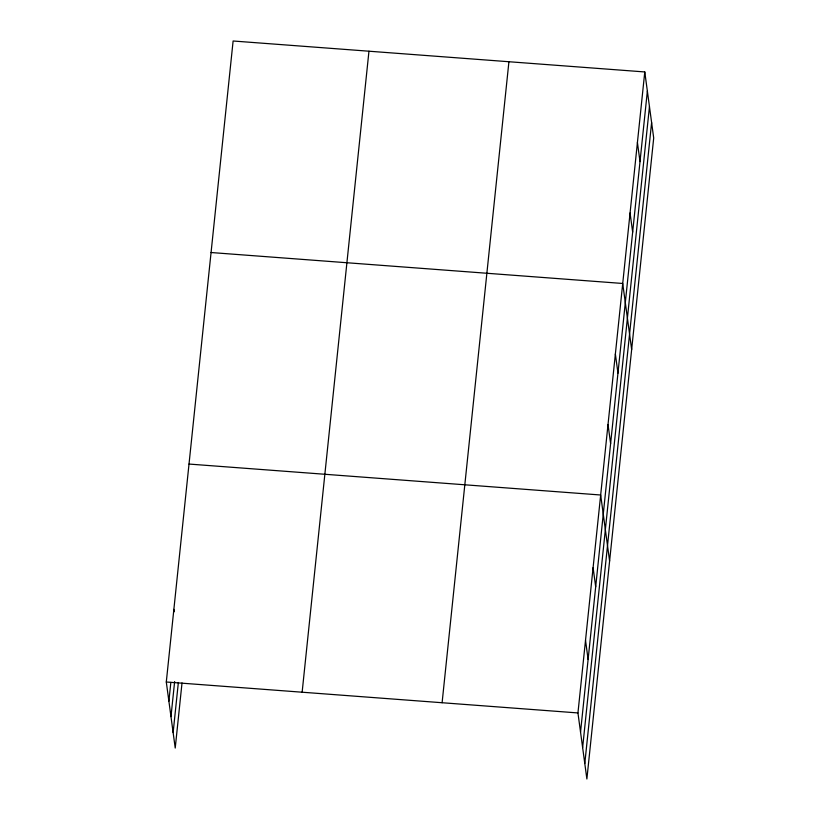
<?xml version="1.0" encoding="UTF-8"?>
<svg xmlns="http://www.w3.org/2000/svg" width="820" height="820" viewBox="0 0 820 820"><rect width="100%" height="100%" fill="white"/><g stroke="black" fill="none" stroke-linecap="round" stroke-linejoin="round"><path stroke-width="1.23" d="M182.019 682.927L175.224 748.055L166.296 682.004L233.116 41L644.776 71.945L653.704 137.996L586.884 779L577.946 712.939L644.776 71.945M168.889 701.172L170.847 682.383M170.98 716.639L174.639 681.574M173.133 732.588L178.36 682.486M302.139 692.213L368.959 51.209M442.103 702.73L508.923 61.725M580.539 732.106L647.359 91.112M582.63 747.584L649.46 106.579M584.793 763.522L651.613 122.528M211.068 252.529L622.718 283.474L631.656 349.525M189.02 464.058L600.67 495.003L609.598 561.064M166.296 682.004L577.946 712.939M637.417 142.454L640.01 161.622M630.067 212.964L632.661 232.132M615.369 353.984L617.962 373.151M608.02 424.493L610.613 443.661M593.096 567.645L595.689 586.812M585.521 640.297L588.114 659.464M173.871 609.352L174.188 611.751"/></g></svg>
